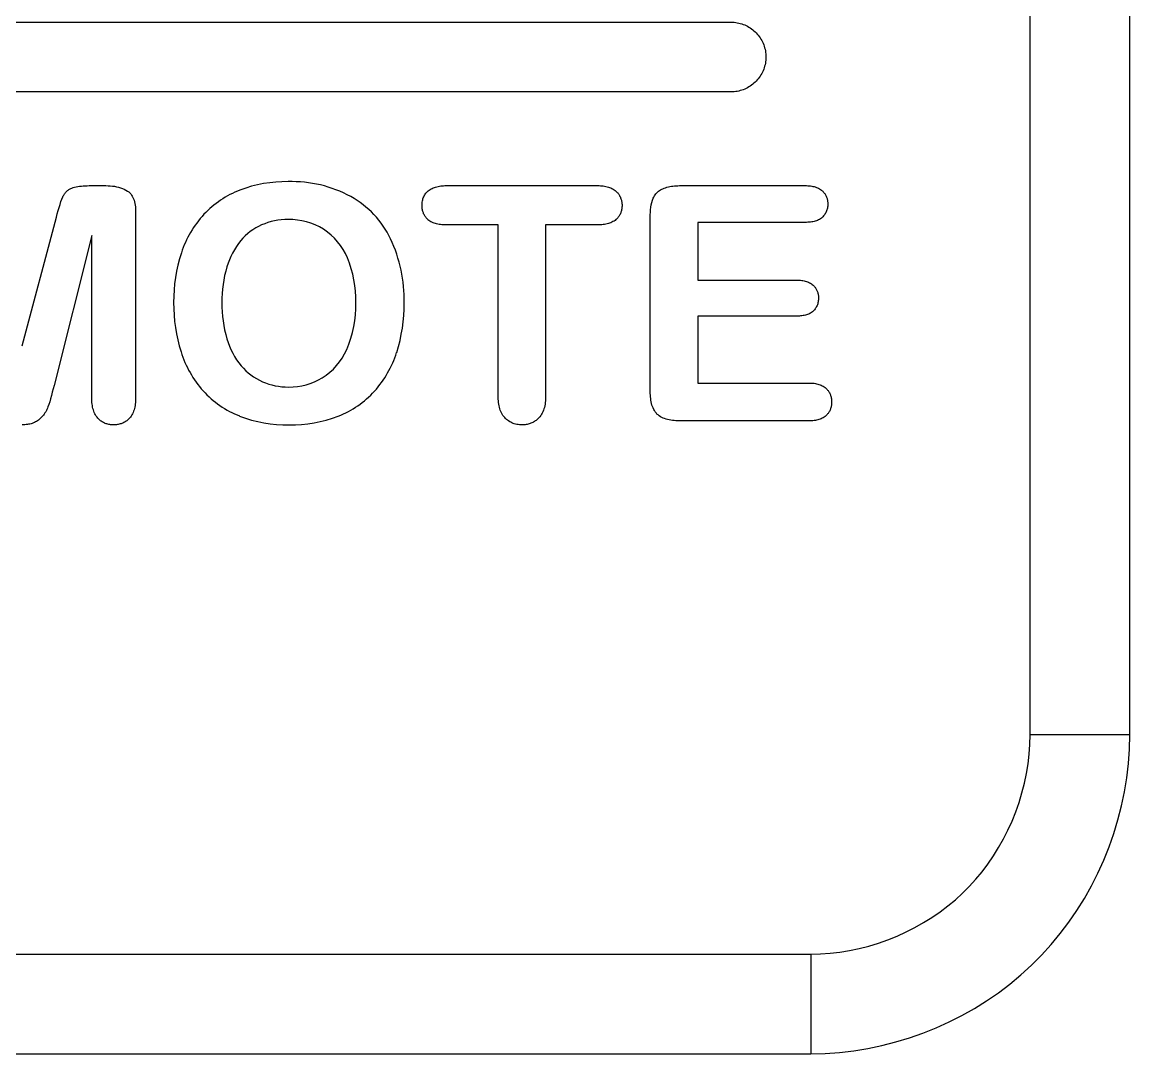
# Model space of a CAD drawing. Extents: x 0 to 226, y 0 to 690.
# Drawn here: x 127.7 to 133.26, y 545.94 to 551.12 of the extents above; entities that cross this region are included whole.
import ezdxf

# ---------------------------------------------------------------- set-up
doc = ezdxf.new("R2010")
doc.units = 0
doc.layers.add('-15N-THT. THIẾT BỊ ĐÓNG MỞ', color=40, linetype='CONTINUOUS')

# ---------------------------------------------------------------- blocks, each defined once
blk = doc.blocks.new('06 - N - SC VSD ATV630D30~D45N4')
at = {"layer": '-15N-THT. THIẾT BỊ ĐÓNG MỞ'}
for p, q in [((19.7501, 202.8918), (19.7501, 209.6911)), ((20.2501, 202.8911), (20.2501, 209.6911)), ((12.25, 206.4661), (18.25, 206.4661)), ((18.25, 206.4661), (18.2579, 206.4659)), ((18.2579, 206.4659), (18.2657, 206.4654)), ((18.2657, 206.4654), (18.2735, 206.4645)), ((18.2735, 206.4645), (18.2813, 206.4632)), ((18.2813, 206.4632), (18.289, 206.4617)), ((18.289, 206.4617), (18.2966, 206.4597)), ((18.2966, 206.4597), (18.3042, 206.4574)), ((18.3042, 206.4574), (18.3116, 206.4548)), ((18.3116, 206.4548), (18.3189, 206.4519)), ((18.3189, 206.4519), (18.326, 206.4487)), ((18.326, 206.4487), (18.333, 206.4451)), ((18.333, 206.4451), (18.3398, 206.4412)), ((18.3398, 206.4412), (18.3465, 206.4371)), ((18.3465, 206.4371), (18.3529, 206.4326)), ((18.3529, 206.4326), (18.3591, 206.4279)), ((18.3591, 206.4279), (18.3652, 206.4228)), ((18.3652, 206.4228), (18.3709, 206.4176)), ((18.3709, 206.4176), (18.3765, 206.412)), ((18.3765, 206.412), (18.3818, 206.4062)), ((18.3818, 206.4062), (18.3868, 206.4002)), ((18.3868, 206.4002), (18.3915, 206.394)), ((18.3915, 206.394), (18.396, 206.3876)), ((18.396, 206.3876), (18.4002, 206.3809)), ((18.4002, 206.3809), (18.404, 206.3741)), ((18.404, 206.3741), (18.4076, 206.3671)), ((18.4076, 206.3671), (18.4108, 206.3599)), ((18.4108, 206.3599), (18.4138, 206.3526)), ((18.4138, 206.3526), (18.4164, 206.3452)), ((18.4164, 206.3452), (18.4186, 206.3377)), ((18.4186, 206.3377), (18.4206, 206.3301)), ((18.4206, 206.3301), (18.4222, 206.3224)), ((18.4222, 206.3224), (18.4234, 206.3146)), ((18.4234, 206.2676), (18.4222, 206.2598)), ((18.4234, 206.3146), (18.4243, 206.3068)), ((18.4243, 206.2754), (18.4234, 206.2676)), ((18.4243, 206.3068), (18.4248, 206.2989)), ((18.4248, 206.2832), (18.4243, 206.2754)), ((18.4248, 206.2989), (18.425, 206.2911)), ((18.425, 206.2911), (18.4248, 206.2832)), ((18.425, 206.2911), (18.425, 206.2911)), ((18.404, 206.2081), (18.4002, 206.2012)), ((18.4076, 206.2151), (18.404, 206.2081)), ((18.4108, 206.2222), (18.4076, 206.2151)), ((18.4138, 206.2295), (18.4108, 206.2222)), ((18.4164, 206.2369), (18.4138, 206.2295)), ((18.4186, 206.2445), (18.4164, 206.2369)), ((18.4206, 206.2521), (18.4186, 206.2445)), ((18.4222, 206.2598), (18.4206, 206.2521)), ((18.3529, 206.1495), (18.3465, 206.1451)), ((18.3591, 206.1543), (18.3529, 206.1495)), ((18.3652, 206.1593), (18.3591, 206.1543)), ((18.3709, 206.1646), (18.3652, 206.1593)), ((18.3765, 206.1701), (18.3709, 206.1646)), ((18.3818, 206.1759), (18.3765, 206.1701)), ((18.3868, 206.1819), (18.3818, 206.1759)), ((18.3915, 206.1882), (18.3868, 206.1819)), ((18.396, 206.1946), (18.3915, 206.1882)), ((18.4002, 206.2012), (18.396, 206.1946)), ((18.25, 206.1161), (12.25, 206.1161)), ((18.2579, 206.1163), (18.25, 206.1161)), ((18.25, 206.1161), (18.25, 206.1161)), ((18.2657, 206.1168), (18.2579, 206.1163)), ((18.2735, 206.1177), (18.2657, 206.1168)), ((18.2813, 206.1189), (18.2735, 206.1177)), ((18.289, 206.1205), (18.2813, 206.1189)), ((18.2966, 206.1224), (18.289, 206.1205)), ((18.3042, 206.1247), (18.2966, 206.1224)), ((18.3116, 206.1273), (18.3042, 206.1247)), ((18.3189, 206.1302), (18.3116, 206.1273)), ((18.326, 206.1335), (18.3189, 206.1302)), ((18.333, 206.1371), (18.326, 206.1335)), ((18.3398, 206.1409), (18.333, 206.1371)), ((18.3465, 206.1451), (18.3398, 206.1409)), ((16.0287, 205.6661), (16.0287, 205.6661)), ((14.8995, 205.5904), (14.9014, 205.5944)), ((14.9014, 205.5944), (14.9035, 205.5982)), ((14.9035, 205.5982), (14.9057, 205.6019)), ((14.9057, 205.6019), (14.908, 205.6055)), ((14.908, 205.6055), (14.9106, 205.6089)), ((14.9106, 205.6089), (14.9132, 205.6122)), ((14.9132, 205.6122), (14.916, 205.6152)), ((14.916, 205.6152), (14.919, 205.6182)), ((14.919, 205.6182), (14.9221, 205.621)), ((14.9221, 205.621), (14.9254, 205.6236)), ((14.9254, 205.6236), (14.9288, 205.626)), ((14.9288, 205.626), (14.9324, 205.6283)), ((14.9324, 205.6283), (14.936, 205.6303)), ((14.936, 205.6303), (14.9398, 205.6322)), ((14.9398, 205.6322), (14.9438, 205.6339)), ((14.9438, 205.6339), (14.9506, 205.6363)), ((14.9438, 205.6339), (14.9438, 205.6339)), ((14.9506, 205.6363), (14.9579, 205.6384)), ((14.9579, 205.6384), (14.9658, 205.6402)), ((14.9658, 205.6402), (14.9741, 205.6417)), ((14.9741, 205.6417), (14.9829, 205.6429)), ((14.9829, 205.6429), (14.992, 205.6439)), ((14.992, 205.6439), (15.0014, 205.6447)), ((15.0014, 205.6447), (15.0111, 205.6453)), ((15.0111, 205.6453), (15.0209, 205.6457)), ((15.0209, 205.6457), (15.031, 205.6459)), ((15.031, 205.6459), (15.0411, 205.6459)), ((15.0411, 205.646), (15.1152, 205.646)), ((15.0411, 205.646), (15.0411, 205.646)), ((15.1152, 205.646), (15.1152, 205.646)), ((15.1152, 205.6459), (15.1263, 205.6458)), ((15.1263, 205.6458), (15.1372, 205.6452)), ((15.1372, 205.6452), (15.1479, 205.6441)), ((15.1479, 205.6441), (15.1584, 205.6426)), ((15.1584, 205.6426), (15.1687, 205.6406)), ((15.1687, 205.6406), (15.1788, 205.6382)), ((15.1788, 205.6382), (15.1885, 205.6352)), ((15.1885, 205.6352), (15.1979, 205.6318)), ((15.1979, 205.6318), (15.207, 205.6278)), ((15.207, 205.6278), (15.2156, 205.6234)), ((15.2156, 205.6234), (15.2237, 205.6184)), ((15.2237, 205.6184), (15.2293, 205.6143)), ((15.2237, 205.6184), (15.2237, 205.6184)), ((15.2293, 205.6143), (15.2345, 205.6097)), ((15.2345, 205.6097), (15.2393, 205.6046)), ((15.2393, 205.6046), (15.2436, 205.5989)), ((15.2436, 205.5989), (15.2474, 205.5928)), ((15.7872, 205.6234), (15.7872, 205.6234)), ((16.7089, 205.5898), (16.7112, 205.5946)), ((16.7112, 205.5946), (16.7139, 205.5992)), ((16.7139, 205.5992), (16.7168, 205.6036)), ((16.7168, 205.6036), (16.72, 205.6079)), ((16.72, 205.6079), (16.7235, 205.6119)), ((16.7235, 205.6119), (16.7273, 205.6158)), ((16.7273, 205.6158), (16.7313, 205.6194)), ((16.7313, 205.6194), (16.7359, 205.623)), ((16.7313, 205.6194), (16.7313, 205.6194)), ((16.7359, 205.623), (16.7407, 205.6264)), ((16.7407, 205.6264), (16.7458, 205.6295)), ((16.7458, 205.6295), (16.7511, 205.6323)), ((16.7511, 205.6323), (16.7567, 205.6348)), ((16.7567, 205.6348), (16.7625, 205.637)), ((16.7625, 205.637), (16.7684, 205.639)), ((16.7684, 205.639), (16.7746, 205.6407)), ((16.7746, 205.6407), (16.7809, 205.6422)), ((16.7809, 205.6422), (16.7874, 205.6434)), ((16.7874, 205.6434), (16.794, 205.6443)), ((16.794, 205.6443), (16.8008, 205.6451)), ((16.8008, 205.6451), (16.8076, 205.6455)), ((16.8076, 205.6455), (16.8145, 205.6459)), ((16.8145, 205.6459), (16.8214, 205.6459)), ((16.8214, 205.646), (17.5812, 205.646)), ((16.8214, 205.646), (16.8214, 205.646)), ((17.5812, 205.646), (17.5812, 205.646)), ((17.5812, 205.6459), (17.5884, 205.6459)), ((17.5884, 205.6459), (17.5955, 205.6455)), ((17.5955, 205.6455), (17.6025, 205.645)), ((17.6025, 205.645), (17.6093, 205.6442)), ((17.6093, 205.6442), (17.6161, 205.6433)), ((17.6161, 205.6433), (17.6227, 205.642)), ((17.6227, 205.642), (17.6291, 205.6405)), ((17.6291, 205.6405), (17.6353, 205.6387)), ((17.6353, 205.6387), (17.6414, 205.6367)), ((17.6414, 205.6367), (17.6473, 205.6343)), ((17.6473, 205.6343), (17.6529, 205.6317)), ((17.6529, 205.6317), (17.6583, 205.6288)), ((17.6583, 205.6288), (17.6634, 205.6256)), ((17.6634, 205.6256), (17.6682, 205.6221)), ((17.6682, 205.6221), (17.6727, 205.6184)), ((17.6727, 205.6184), (17.6758, 205.6155)), ((17.6727, 205.6184), (17.6727, 205.6184)), ((17.6758, 205.6155), (17.6788, 205.6124)), ((17.6788, 205.6124), (17.6816, 205.6093)), ((17.6816, 205.6093), (17.6842, 205.6061)), ((17.6842, 205.6061), (17.6867, 205.6027)), ((17.6867, 205.6027), (17.6891, 205.5993)), ((17.6891, 205.5993), (17.6912, 205.5957)), ((17.6912, 205.5957), (17.6932, 205.5921)), ((17.863, 205.589), (17.8661, 205.5944)), ((17.8661, 205.5944), (17.8695, 205.5996)), ((17.8695, 205.5996), (17.8733, 205.6045)), ((17.8733, 205.6045), (17.8774, 205.6092)), ((17.8774, 205.6092), (17.8818, 205.6135)), ((17.8818, 205.6135), (17.8866, 205.6176)), ((17.8866, 205.6176), (17.8916, 205.6214)), ((17.8916, 205.6214), (17.8968, 205.6248)), ((17.8968, 205.6248), (17.9023, 205.6279)), ((17.9023, 205.6279), (17.9079, 205.6307)), ((17.9079, 205.6307), (17.9145, 205.6334)), ((17.9079, 205.6307), (17.9079, 205.6307)), ((17.9145, 205.6334), (17.9213, 205.6358)), ((17.9213, 205.6358), (17.9284, 205.638)), ((17.9284, 205.638), (17.9357, 205.6399)), ((17.9357, 205.6399), (17.9433, 205.6415)), ((17.9433, 205.6415), (17.951, 205.6429)), ((17.951, 205.6429), (17.9589, 205.644)), ((17.9589, 205.644), (17.9669, 205.6449)), ((17.9669, 205.6449), (17.9751, 205.6455)), ((17.9751, 205.6455), (17.9833, 205.6458)), ((17.9833, 205.6458), (17.9916, 205.6459)), ((17.9916, 205.646), (18.6226, 205.646)), ((17.9916, 205.646), (17.9916, 205.646)), ((18.6226, 205.646), (18.6226, 205.646)), ((18.6226, 205.6459), (18.6293, 205.6459)), ((18.6293, 205.6459), (18.6358, 205.6456)), ((18.6358, 205.6456), (18.6423, 205.6451)), ((18.6423, 205.6451), (18.6486, 205.6444)), ((18.6486, 205.6444), (18.6548, 205.6434)), ((18.6548, 205.6434), (18.6609, 205.6423)), ((18.6609, 205.6423), (18.6668, 205.6409)), ((18.6668, 205.6409), (18.6726, 205.6393)), ((18.6726, 205.6393), (18.6782, 205.6374)), ((18.6782, 205.6374), (18.6836, 205.6352)), ((18.6836, 205.6352), (18.6888, 205.6327)), ((18.6888, 205.6327), (18.6938, 205.63)), ((18.6938, 205.63), (18.6985, 205.627)), ((18.6985, 205.627), (18.703, 205.6237)), ((18.703, 205.6237), (18.7071, 205.6202)), ((18.7071, 205.6202), (18.71, 205.6175)), ((18.7071, 205.6202), (18.7071, 205.6202)), ((18.71, 205.6175), (18.7127, 205.6147)), ((18.7127, 205.6147), (18.7152, 205.6118)), ((18.7152, 205.6118), (18.7177, 205.6088)), ((18.7177, 205.6088), (18.72, 205.6058)), ((18.72, 205.6058), (18.7221, 205.6026)), ((18.7221, 205.6026), (18.7241, 205.5993)), ((18.7241, 205.5993), (18.7259, 205.596)), ((18.7259, 205.596), (18.7275, 205.5926)), ((14.8802, 205.5368), (14.8849, 205.5518)), ((14.8849, 205.5518), (14.8897, 205.5659)), ((14.8897, 205.5659), (14.8946, 205.5789)), ((14.8946, 205.5789), (14.8995, 205.5904)), ((14.8995, 205.5904), (14.8995, 205.5904)), ((15.2474, 205.5928), (15.2509, 205.5864)), ((15.2509, 205.5864), (15.2538, 205.5795)), ((15.2538, 205.5795), (15.2564, 205.5723)), ((15.2564, 205.5723), (15.2585, 205.5648)), ((15.2585, 205.5648), (15.2603, 205.5569)), ((15.2603, 205.5569), (15.2617, 205.5488)), ((15.2617, 205.5488), (15.2628, 205.5405)), ((15.2628, 205.5405), (15.2635, 205.5321)), ((16.3434, 205.5912), (16.3434, 205.5912)), ((16.7007, 205.5469), (16.7008, 205.5527)), ((16.7007, 205.547), (16.7007, 205.547)), ((16.7008, 205.5426), (16.7007, 205.5469)), ((16.7008, 205.5527), (16.7012, 205.5583)), ((16.701, 205.5382), (16.7008, 205.5426)), ((16.7014, 205.5338), (16.701, 205.5382)), ((16.7012, 205.5583), (16.7018, 205.5638)), ((16.7018, 205.5638), (16.7026, 205.5693)), ((16.7026, 205.5693), (16.7038, 205.5746)), ((16.7038, 205.5746), (16.7052, 205.5798)), ((16.7052, 205.5798), (16.7069, 205.5849)), ((16.7069, 205.5849), (16.7089, 205.5898)), ((17.6932, 205.5921), (17.695, 205.5884)), ((17.695, 205.5884), (17.6966, 205.5845)), ((17.6966, 205.5845), (17.6981, 205.5806)), ((17.6981, 205.5806), (17.6994, 205.5766)), ((17.6994, 205.5766), (17.7005, 205.5726)), ((17.7005, 205.5726), (17.7014, 205.5684)), ((17.7014, 205.5684), (17.7022, 205.5642)), ((17.7022, 205.5642), (17.7028, 205.5599)), ((17.7028, 205.5599), (17.7032, 205.5556)), ((17.7032, 205.5382), (17.7028, 205.5338)), ((17.7032, 205.5556), (17.7034, 205.5513)), ((17.7034, 205.5426), (17.7032, 205.5382)), ((17.7034, 205.5513), (17.7035, 205.5469)), ((17.7035, 205.5469), (17.7034, 205.5426)), ((17.7035, 205.547), (17.7035, 205.547)), ((17.8462, 205.5254), (17.8476, 205.5379)), ((17.8476, 205.5379), (17.8497, 205.5501)), ((17.8497, 205.5501), (17.8524, 205.5618)), ((17.8524, 205.5618), (17.8559, 205.5729)), ((17.8559, 205.5729), (17.8601, 205.5833)), ((17.8601, 205.5833), (17.863, 205.589)), ((17.8601, 205.5833), (17.8601, 205.5833)), ((18.7275, 205.5926), (18.729, 205.589)), ((18.729, 205.589), (18.7304, 205.5854)), ((18.7304, 205.5854), (18.7315, 205.5817)), ((18.7315, 205.5817), (18.7326, 205.578)), ((18.7326, 205.578), (18.7334, 205.5741)), ((18.7334, 205.5741), (18.7341, 205.5702)), ((18.7342, 205.5386), (18.7334, 205.5336)), ((18.7341, 205.5702), (18.7346, 205.5663)), ((18.7348, 205.5437), (18.7342, 205.5386)), ((18.7346, 205.5663), (18.735, 205.5623)), ((18.7352, 205.5489), (18.7348, 205.5437)), ((18.735, 205.5623), (18.7352, 205.5583)), ((18.7352, 205.5583), (18.7353, 205.5542)), ((18.7353, 205.5542), (18.7352, 205.5489)), ((18.7353, 205.5542), (18.7353, 205.5542)), ((14.6951, 204.8419), (14.8665, 205.4882)), ((14.8665, 205.4882), (14.871, 205.5049)), ((14.8665, 205.4882), (14.8665, 205.4882)), ((14.871, 205.5049), (14.8756, 205.5211)), ((14.8756, 205.5211), (14.8802, 205.5368)), ((15.2635, 205.5321), (15.2639, 205.5235)), ((15.2639, 205.5235), (15.2641, 205.5148)), ((15.2641, 205.5148), (15.2641, 204.5812)), ((15.2641, 205.5148), (15.2641, 205.5148)), ((15.6067, 205.5021), (15.6067, 205.5021)), ((16.7019, 205.5295), (16.7014, 205.5338)), ((16.7026, 205.5253), (16.7019, 205.5295)), ((16.7035, 205.5211), (16.7026, 205.5253)), ((16.7045, 205.517), (16.7035, 205.5211)), ((16.7057, 205.513), (16.7045, 205.517)), ((16.7071, 205.509), (16.7057, 205.513)), ((16.7086, 205.5051), (16.7071, 205.509)), ((16.7104, 205.5014), (16.7086, 205.5051)), ((16.7122, 205.4978), (16.7104, 205.5014)), ((16.7143, 205.4942), (16.7122, 205.4978)), ((16.7166, 205.4907), (16.7143, 205.4942)), ((16.719, 205.4874), (16.7166, 205.4907)), ((16.7216, 205.4841), (16.719, 205.4874)), ((16.7243, 205.481), (16.7216, 205.4841)), ((17.6817, 205.4844), (17.6789, 205.4813)), ((17.6844, 205.4876), (17.6817, 205.4844)), ((17.6869, 205.4909), (17.6844, 205.4876)), ((17.6892, 205.4944), (17.6869, 205.4909)), ((17.6914, 205.4979), (17.6892, 205.4944)), ((17.6934, 205.5016), (17.6914, 205.4979)), ((17.6952, 205.5054), (17.6934, 205.5016)), ((17.6968, 205.5092), (17.6952, 205.5054)), ((17.6982, 205.5131), (17.6968, 205.5092)), ((17.6995, 205.5171), (17.6982, 205.5131)), ((17.7006, 205.5212), (17.6995, 205.5171)), ((17.7015, 205.5253), (17.7006, 205.5212)), ((17.7022, 205.5296), (17.7015, 205.5253)), ((17.7028, 205.5338), (17.7022, 205.5296)), ((17.8452, 205.4995), (17.8454, 205.5126)), ((17.8452, 205.4995), (17.8452, 205.4995)), ((17.8452, 204.6126), (17.8452, 205.4995)), ((17.8454, 205.5126), (17.8462, 205.5254)), ((18.703, 205.4831), (18.6986, 205.4799)), ((18.7071, 205.4866), (18.703, 205.4831)), ((18.7107, 205.4901), (18.7071, 205.4866)), ((18.7071, 205.4866), (18.7071, 205.4866)), ((18.7141, 205.4937), (18.7107, 205.4901)), ((18.7173, 205.4975), (18.7141, 205.4937)), ((18.7202, 205.5015), (18.7173, 205.4975)), ((18.7229, 205.5057), (18.7202, 205.5015)), ((18.7253, 205.5101), (18.7229, 205.5057)), ((18.7274, 205.5145), (18.7253, 205.5101)), ((18.7293, 205.5191), (18.7274, 205.5145)), ((18.7309, 205.5238), (18.7293, 205.5191)), ((18.7323, 205.5286), (18.7309, 205.5238)), ((18.7334, 205.5336), (18.7323, 205.5286)), ((15.8959, 205.4488), (15.8959, 205.4488)), ((16.0287, 205.4761), (16.0287, 205.4761)), ((16.2065, 205.427), (16.2065, 205.427)), ((16.7272, 205.478), (16.7243, 205.481)), ((16.7303, 205.4751), (16.7272, 205.478)), ((16.7303, 205.4751), (16.7303, 205.4751)), ((16.7347, 205.4714), (16.7303, 205.4751)), ((16.7395, 205.4681), (16.7347, 205.4714)), ((16.7446, 205.4649), (16.7395, 205.4681)), ((16.75, 205.4621), (16.7446, 205.4649)), ((16.7556, 205.4596), (16.75, 205.4621)), ((16.7614, 205.4574), (16.7556, 205.4596)), ((16.7675, 205.4555), (16.7614, 205.4574)), ((16.7737, 205.4538), (16.7675, 205.4555)), ((16.7801, 205.4524), (16.7737, 205.4538)), ((16.7867, 205.4512), (16.7801, 205.4524)), ((16.7934, 205.4503), (16.7867, 205.4512)), ((16.8003, 205.4496), (16.7934, 205.4503)), ((16.8072, 205.4491), (16.8003, 205.4496)), ((16.8143, 205.4489), (16.8072, 205.4491)), ((16.8214, 205.4488), (16.8143, 205.4489)), ((16.8214, 205.4488), (16.8214, 205.4488)), ((17.0822, 205.4488), (16.8214, 205.4488)), ((17.0822, 205.4488), (17.0822, 205.4488)), ((17.0822, 204.5916), (17.0822, 205.4488)), ((17.3204, 205.4488), (17.3204, 205.4488)), ((17.5812, 205.4488), (17.3204, 205.4488)), ((17.3204, 205.4488), (17.3204, 204.5916)), ((17.5883, 205.4489), (17.5812, 205.4488)), ((17.5812, 205.4488), (17.5812, 205.4488)), ((17.5953, 205.4492), (17.5883, 205.4489)), ((17.6022, 205.4497), (17.5953, 205.4492)), ((17.6091, 205.4504), (17.6022, 205.4497)), ((17.6158, 205.4514), (17.6091, 205.4504)), ((17.6224, 205.4526), (17.6158, 205.4514)), ((17.6289, 205.454), (17.6224, 205.4526)), ((17.6352, 205.4557), (17.6289, 205.454)), ((17.6413, 205.4577), (17.6352, 205.4557)), ((17.6471, 205.4599), (17.6413, 205.4577)), ((17.6527, 205.4625), (17.6471, 205.4599)), ((17.6581, 205.4653), (17.6527, 205.4625)), ((17.6633, 205.4684), (17.6581, 205.4653)), ((17.6682, 205.4718), (17.6633, 205.4684)), ((17.6728, 205.4755), (17.6682, 205.4718)), ((17.6759, 205.4783), (17.6728, 205.4755)), ((17.6728, 205.4755), (17.6728, 205.4755)), ((17.6789, 205.4813), (17.6759, 205.4783)), ((18.0842, 205.4616), (18.0842, 205.4616)), ((18.6226, 205.4616), (18.0842, 205.4616)), ((18.0842, 205.4616), (18.0842, 205.1719)), ((18.6292, 205.4617), (18.6226, 205.4617)), ((18.6226, 205.4616), (18.6226, 205.4616)), ((18.6358, 205.462), (18.6292, 205.4617)), ((18.6422, 205.4624), (18.6358, 205.462)), ((18.6486, 205.4631), (18.6422, 205.4624)), ((18.6548, 205.464), (18.6486, 205.4631)), ((18.661, 205.4651), (18.6548, 205.464)), ((18.667, 205.4664), (18.661, 205.4651)), ((18.6728, 205.468), (18.667, 205.4664)), ((18.6784, 205.4698), (18.6728, 205.468)), ((18.6838, 205.4719), (18.6784, 205.4698)), ((18.689, 205.4743), (18.6838, 205.4719)), ((18.6939, 205.4769), (18.689, 205.4743)), ((18.6986, 205.4799), (18.6939, 205.4769)), ((15.0444, 205.3957), (14.8552, 204.6439)), ((15.0444, 205.3957), (15.0444, 205.3957)), ((15.0444, 204.5812), (15.0444, 205.3957)), ((16.543, 205.3796), (16.543, 205.3796)), ((15.7914, 205.3705), (15.7914, 205.3705)), ((15.4935, 205.3087), (15.4935, 205.3087)), ((16.326, 205.2836), (16.326, 205.2836)), ((15.722, 205.2387), (15.722, 205.2387)), ((18.0842, 205.1719), (18.58, 205.1719)), ((18.0842, 205.1719), (18.0842, 205.1719)), ((18.58, 205.1719), (18.5863, 205.1718)), ((18.58, 205.1719), (18.58, 205.1719)), ((18.5863, 205.1718), (18.5926, 205.1715)), ((18.5926, 205.1715), (18.5988, 205.171)), ((18.5988, 205.171), (18.605, 205.1703)), ((18.605, 205.1703), (18.6109, 205.1694)), ((18.6109, 205.1694), (18.6168, 205.1683)), ((18.6168, 205.1683), (18.6225, 205.1669)), ((18.6225, 205.1669), (18.628, 205.1653)), ((18.628, 205.1653), (18.6334, 205.1635)), ((18.6334, 205.1635), (18.6386, 205.1614)), ((18.6386, 205.1614), (18.6437, 205.159)), ((18.6437, 205.159), (18.6485, 205.1564)), ((18.6485, 205.1564), (18.653, 205.1535)), ((18.653, 205.1535), (18.6573, 205.1503)), ((18.6573, 205.1503), (18.6613, 205.147)), ((18.6613, 205.147), (18.664, 205.1444)), ((18.6613, 205.147), (18.6613, 205.147)), ((18.664, 205.1444), (18.6666, 205.1417)), ((18.6666, 205.1417), (18.6691, 205.1389)), ((18.6691, 205.1389), (18.6714, 205.136)), ((18.6714, 205.136), (18.6736, 205.1329)), ((18.6736, 205.1329), (18.6757, 205.1299)), ((18.6757, 205.1299), (18.6776, 205.1267)), ((18.6776, 205.1267), (18.6794, 205.1234)), ((18.6794, 205.1234), (18.681, 205.12)), ((18.681, 205.12), (18.6825, 205.1166)), ((18.6825, 205.1166), (18.6838, 205.113)), ((18.6838, 205.113), (18.6849, 205.1094)), ((18.6849, 205.1094), (18.6859, 205.1058)), ((18.6859, 205.1058), (18.6868, 205.102)), ((18.6868, 205.102), (18.6874, 205.0982)), ((18.6874, 205.0982), (18.688, 205.0943)), ((18.688, 205.0943), (18.6883, 205.0905)), ((15.4548, 205.0592), (15.4548, 205.0592)), ((15.6971, 205.0592), (15.6971, 205.0592)), ((16.3683, 205.0592), (16.3683, 205.0592)), ((16.6106, 205.0576), (16.6106, 205.0576)), ((18.6793, 205.0397), (18.677, 205.0354)), ((18.6813, 205.044), (18.6793, 205.0397)), ((18.6831, 205.0485), (18.6813, 205.044)), ((18.6846, 205.0531), (18.6831, 205.0485)), ((18.6858, 205.0577), (18.6846, 205.0531)), ((18.6869, 205.0625), (18.6858, 205.0577)), ((18.6877, 205.0674), (18.6869, 205.0625)), ((18.6882, 205.0724), (18.6877, 205.0674)), ((18.6885, 205.0775), (18.6882, 205.0724)), ((18.6883, 205.0905), (18.6886, 205.0865)), ((18.6886, 205.0826), (18.6885, 205.0775)), ((18.6886, 205.0865), (18.6886, 205.0826)), ((18.6886, 205.0826), (18.6886, 205.0826)), ((18.0842, 204.9916), (18.0842, 204.656)), ((18.0842, 204.9916), (18.0842, 204.9916)), ((18.58, 204.9916), (18.0842, 204.9916)), ((18.5864, 204.9917), (18.58, 204.9916)), ((18.58, 204.9916), (18.58, 204.9916)), ((18.5928, 204.992), (18.5864, 204.9917)), ((18.5991, 204.9924), (18.5928, 204.992)), ((18.6053, 204.9931), (18.5991, 204.9924)), ((18.6114, 204.994), (18.6053, 204.9931)), ((18.6174, 204.9951), (18.6114, 204.994)), ((18.6232, 204.9964), (18.6174, 204.9951)), ((18.6289, 204.998), (18.6232, 204.9964)), ((18.6343, 204.9998), (18.6289, 204.998)), ((18.6396, 205.0019), (18.6343, 204.9998)), ((18.6446, 205.0043), (18.6396, 205.0019)), ((18.6494, 205.0069), (18.6446, 205.0043)), ((18.6539, 205.0099), (18.6494, 205.0069)), ((18.6581, 205.0131), (18.6539, 205.0099)), ((18.6621, 205.0166), (18.6581, 205.0131)), ((18.6655, 205.02), (18.6621, 205.0166)), ((18.6621, 205.0166), (18.6621, 205.0166)), ((18.6687, 205.0236), (18.6655, 205.02)), ((18.6717, 205.0274), (18.6687, 205.0236)), ((18.6745, 205.0314), (18.6717, 205.0274)), ((18.677, 205.0354), (18.6745, 205.0314)), ((15.7219, 204.8773), (15.7219, 204.8773)), ((16.3226, 204.8233), (16.3226, 204.8233)), ((15.4917, 204.8121), (15.4917, 204.8121)), ((16.5733, 204.809), (16.5733, 204.809)), ((15.7937, 204.7421), (15.7937, 204.7421)), ((15.8999, 204.6625), (15.8999, 204.6625)), ((16.2001, 204.6818), (16.2001, 204.6818)), ((18.0842, 204.656), (18.6411, 204.656)), ((18.0842, 204.656), (18.0842, 204.656)), ((18.6411, 204.656), (18.6477, 204.6559)), ((18.6411, 204.656), (18.6411, 204.656)), ((18.6477, 204.6559), (18.6542, 204.6556)), ((18.6542, 204.6556), (18.6607, 204.6551)), ((18.6607, 204.6551), (18.667, 204.6544)), ((18.667, 204.6544), (18.6731, 204.6535)), ((18.6731, 204.6535), (18.6792, 204.6523)), ((18.6792, 204.6523), (18.6851, 204.6508)), ((18.6851, 204.6508), (18.6909, 204.6491)), ((18.6909, 204.6491), (18.6965, 204.6471)), ((14.8463, 204.6094), (14.8419, 204.5929)), ((14.8508, 204.6264), (14.8463, 204.6094)), ((14.8552, 204.6439), (14.8508, 204.6264)), ((14.8552, 204.6439), (14.8552, 204.6439)), ((15.6025, 204.6162), (15.6025, 204.6162)), ((16.0319, 204.6359), (16.0319, 204.6359)), ((16.4623, 204.6152), (16.4623, 204.6152)), ((17.8452, 204.6126), (17.8452, 204.6126)), ((17.8453, 204.6037), (17.8452, 204.6126)), ((17.8456, 204.5949), (17.8453, 204.6037)), ((17.8463, 204.5863), (17.8456, 204.5949)), ((18.6965, 204.6471), (18.7019, 204.6449)), ((18.7019, 204.6449), (18.7071, 204.6423)), ((18.7071, 204.6423), (18.7121, 204.6395)), ((18.7121, 204.6395), (18.7169, 204.6365)), ((18.7169, 204.6365), (18.7214, 204.6331)), ((18.7214, 204.6331), (18.7257, 204.6295)), ((18.7257, 204.6295), (18.7286, 204.6266)), ((18.7257, 204.6295), (18.7257, 204.6295)), ((18.7286, 204.6266), (18.7314, 204.6237)), ((18.7314, 204.6237), (18.7341, 204.6207)), ((18.7341, 204.6207), (18.7366, 204.6176)), ((18.7366, 204.6176), (18.739, 204.6143)), ((18.739, 204.6143), (18.7412, 204.611)), ((18.7412, 204.611), (18.7432, 204.6076)), ((18.7432, 204.6076), (18.7451, 204.6041)), ((18.7451, 204.6041), (18.7468, 204.6005)), ((18.7468, 204.6005), (18.7483, 204.5968)), ((18.7483, 204.5968), (18.7497, 204.593)), ((14.8288, 204.5484), (14.8246, 204.5361)), ((14.8331, 204.5622), (14.8288, 204.5484)), ((14.8375, 204.5772), (14.8331, 204.5622)), ((14.8419, 204.5929), (14.8375, 204.5772)), ((15.0444, 204.5812), (15.0444, 204.5812)), ((15.0445, 204.5733), (15.0444, 204.5812)), ((15.0448, 204.5654), (15.0445, 204.5733)), ((15.0453, 204.5577), (15.0448, 204.5654)), ((15.0461, 204.5501), (15.0453, 204.5577)), ((15.0472, 204.5426), (15.0461, 204.5501)), ((15.0485, 204.5352), (15.0472, 204.5426)), ((15.2611, 204.5426), (15.2597, 204.5354)), ((15.2622, 204.5501), (15.2611, 204.5426)), ((15.263, 204.5577), (15.2622, 204.5501)), ((15.2636, 204.5654), (15.263, 204.5577)), ((15.264, 204.5733), (15.2636, 204.5654)), ((15.2641, 204.5812), (15.264, 204.5733)), ((15.2641, 204.5812), (15.2641, 204.5812)), ((17.0822, 204.5916), (17.0822, 204.5916)), ((17.0823, 204.583), (17.0822, 204.5916)), ((17.0826, 204.5746), (17.0823, 204.583)), ((17.0832, 204.5662), (17.0826, 204.5746)), ((17.0841, 204.558), (17.0832, 204.5662)), ((17.0853, 204.5498), (17.0841, 204.558)), ((17.0867, 204.5419), (17.0853, 204.5498)), ((17.0885, 204.5341), (17.0867, 204.5419)), ((17.3158, 204.5416), (17.314, 204.5339)), ((17.3173, 204.5496), (17.3158, 204.5416)), ((17.3184, 204.5577), (17.3173, 204.5496)), ((17.3193, 204.566), (17.3184, 204.5577)), ((17.3199, 204.5744), (17.3193, 204.566)), ((17.3203, 204.583), (17.3199, 204.5744)), ((17.3204, 204.5916), (17.3203, 204.583)), ((17.3204, 204.5916), (17.3204, 204.5916)), ((17.8472, 204.5777), (17.8463, 204.5863)), ((17.8483, 204.5693), (17.8472, 204.5777)), ((17.8498, 204.5611), (17.8483, 204.5693)), ((17.8516, 204.5531), (17.8498, 204.5611)), ((17.8537, 204.5453), (17.8516, 204.5531)), ((17.8562, 204.5379), (17.8537, 204.5453)), ((17.859, 204.5307), (17.8562, 204.5379)), ((18.7497, 204.593), (18.7508, 204.5892)), ((18.7508, 204.5892), (18.7519, 204.5852)), ((18.7519, 204.5852), (18.7527, 204.5812)), ((18.7527, 204.5397), (18.7519, 204.5357)), ((18.7527, 204.5812), (18.7534, 204.5771)), ((18.7534, 204.5437), (18.7527, 204.5397)), ((18.7534, 204.5771), (18.754, 204.5729)), ((18.754, 204.5478), (18.7534, 204.5437)), ((18.754, 204.5729), (18.7543, 204.5687)), ((18.7543, 204.5519), (18.754, 204.5478)), ((18.7543, 204.5687), (18.7546, 204.5645)), ((18.7546, 204.556), (18.7543, 204.5519)), ((18.7546, 204.5645), (18.7546, 204.5603)), ((18.7546, 204.5603), (18.7546, 204.556)), ((18.7546, 204.5602), (18.7546, 204.5602)), ((14.7923, 204.484), (14.7873, 204.479)), ((14.797, 204.4892), (14.7923, 204.484)), ((14.8015, 204.4946), (14.797, 204.4892)), ((14.8057, 204.5002), (14.8015, 204.4946)), ((14.8096, 204.5059), (14.8057, 204.5002)), ((14.8133, 204.5117), (14.8096, 204.5059)), ((14.8166, 204.5177), (14.8133, 204.5117)), ((14.8196, 204.5237), (14.8166, 204.5177)), ((14.8223, 204.5299), (14.8196, 204.5237)), ((14.8246, 204.5361), (14.8223, 204.5299)), ((14.8246, 204.5361), (14.8246, 204.5361)), ((15.0502, 204.528), (15.0485, 204.5352)), ((15.0521, 204.521), (15.0502, 204.528)), ((15.0543, 204.5143), (15.0521, 204.521)), ((15.0569, 204.5078), (15.0543, 204.5143)), ((15.0598, 204.5015), (15.0569, 204.5078)), ((15.063, 204.4956), (15.0598, 204.5015)), ((15.0665, 204.4899), (15.063, 204.4956)), ((15.0705, 204.4846), (15.0665, 204.4899)), ((15.0747, 204.4796), (15.0705, 204.4846)), ((15.2377, 204.4848), (15.2335, 204.4797)), ((15.2416, 204.4902), (15.2377, 204.4848)), ((15.2451, 204.4959), (15.2416, 204.4902)), ((15.2484, 204.5019), (15.2451, 204.4959)), ((15.2513, 204.5081), (15.2484, 204.5019)), ((15.2539, 204.5146), (15.2513, 204.5081)), ((15.2561, 204.5214), (15.2539, 204.5146)), ((15.2581, 204.5283), (15.2561, 204.5214)), ((15.2597, 204.5354), (15.2581, 204.5283)), ((15.7857, 204.4904), (15.7857, 204.4904)), ((16.2805, 204.4896), (16.2805, 204.4896)), ((17.0905, 204.5266), (17.0885, 204.5341)), ((17.093, 204.5193), (17.0905, 204.5266)), ((17.0957, 204.5123), (17.093, 204.5193)), ((17.0989, 204.5057), (17.0957, 204.5123)), ((17.1024, 204.4993), (17.0989, 204.5057)), ((17.1063, 204.4933), (17.1024, 204.4993)), ((17.1105, 204.4875), (17.1063, 204.4933)), ((17.1152, 204.4822), (17.1105, 204.4875)), ((17.2916, 204.4871), (17.287, 204.4818)), ((17.2959, 204.4928), (17.2916, 204.4871)), ((17.2998, 204.4989), (17.2959, 204.4928)), ((17.3034, 204.5054), (17.2998, 204.4989)), ((17.3066, 204.5121), (17.3034, 204.5054)), ((17.3094, 204.5191), (17.3066, 204.5121)), ((17.3119, 204.5264), (17.3094, 204.5191)), ((17.314, 204.5339), (17.3119, 204.5264)), ((17.8622, 204.5239), (17.859, 204.5307)), ((17.8658, 204.5174), (17.8622, 204.5239)), ((17.8697, 204.5114), (17.8658, 204.5174)), ((17.8741, 204.5057), (17.8697, 204.5114)), ((17.8788, 204.5005), (17.8741, 204.5057)), ((17.8788, 204.5005), (17.8788, 204.5005)), ((17.884, 204.4956), (17.8788, 204.5005)), ((17.8897, 204.4911), (17.884, 204.4956)), ((17.8958, 204.487), (17.8897, 204.4911)), ((17.9024, 204.4833), (17.8958, 204.487)), ((17.9093, 204.4801), (17.9024, 204.4833)), ((18.7169, 204.4849), (18.7122, 204.4819)), ((18.7214, 204.4882), (18.7169, 204.4849)), ((18.7257, 204.4918), (18.7214, 204.4882)), ((18.7286, 204.4946), (18.7257, 204.4918)), ((18.7257, 204.4918), (18.7257, 204.4918)), ((18.7314, 204.4975), (18.7286, 204.4946)), ((18.734, 204.5006), (18.7314, 204.4975)), ((18.7366, 204.5037), (18.734, 204.5006)), ((18.7389, 204.5069), (18.7366, 204.5037)), ((18.7411, 204.5102), (18.7389, 204.5069)), ((18.7432, 204.5136), (18.7411, 204.5102)), ((18.7451, 204.5171), (18.7432, 204.5136)), ((18.7468, 204.5207), (18.7451, 204.5171)), ((18.7483, 204.5244), (18.7468, 204.5207)), ((18.7497, 204.5281), (18.7483, 204.5244)), ((18.7508, 204.5319), (18.7497, 204.5281)), ((18.7519, 204.5357), (18.7508, 204.5319)), ((14.7018, 204.4461), (14.6951, 204.446)), ((14.7084, 204.4464), (14.7018, 204.4461)), ((14.7149, 204.447), (14.7084, 204.4464)), ((14.7214, 204.4478), (14.7149, 204.447)), ((14.7277, 204.4488), (14.7214, 204.4478)), ((14.734, 204.4502), (14.7277, 204.4488)), ((14.7401, 204.4517), (14.734, 204.4502)), ((14.746, 204.4536), (14.7401, 204.4517)), ((14.7518, 204.4557), (14.746, 204.4536)), ((14.7573, 204.4581), (14.7518, 204.4557)), ((14.7627, 204.4608), (14.7573, 204.4581)), ((14.7678, 204.4637), (14.7627, 204.4608)), ((14.7728, 204.4669), (14.7678, 204.4637)), ((14.7775, 204.4704), (14.7728, 204.4669)), ((14.782, 204.4741), (14.7775, 204.4704)), ((14.7873, 204.479), (14.782, 204.4741)), ((14.782, 204.4741), (14.782, 204.4741)), ((15.0747, 204.4796), (15.0747, 204.4796)), ((15.0779, 204.4762), (15.0747, 204.4796)), ((15.0813, 204.4729), (15.0779, 204.4762)), ((15.0847, 204.4699), (15.0813, 204.4729)), ((15.0883, 204.467), (15.0847, 204.4699)), ((15.092, 204.4642), (15.0883, 204.467)), ((15.0958, 204.4617), (15.092, 204.4642)), ((15.0997, 204.4593), (15.0958, 204.4617)), ((15.1037, 204.4571), (15.0997, 204.4593)), ((15.1078, 204.4551), (15.1037, 204.4571)), ((15.1119, 204.4534), (15.1078, 204.4551)), ((15.1162, 204.4518), (15.1119, 204.4534)), ((15.1205, 204.4504), (15.1162, 204.4518)), ((15.125, 204.4492), (15.1205, 204.4504)), ((15.1295, 204.4482), (15.125, 204.4492)), ((15.1341, 204.4474), (15.1295, 204.4482)), ((15.1387, 204.4467), (15.1341, 204.4474)), ((15.1435, 204.4463), (15.1387, 204.4467)), ((15.1482, 204.446), (15.1435, 204.4463)), ((15.153, 204.446), (15.1482, 204.446)), ((15.153, 204.446), (15.153, 204.446)), ((15.158, 204.446), (15.153, 204.446)), ((15.1629, 204.4463), (15.158, 204.446)), ((15.1678, 204.4467), (15.1629, 204.4463)), ((15.1727, 204.4473), (15.1678, 204.4467)), ((15.1774, 204.4482), (15.1727, 204.4473)), ((15.1821, 204.4492), (15.1774, 204.4482)), ((15.1867, 204.4504), (15.1821, 204.4492)), ((15.1913, 204.4517), (15.1867, 204.4504)), ((15.1957, 204.4533), (15.1913, 204.4517)), ((15.2, 204.4551), (15.1957, 204.4533)), ((15.2042, 204.4571), (15.2, 204.4551)), ((15.2083, 204.4592), (15.2042, 204.4571)), ((15.2122, 204.4616), (15.2083, 204.4592)), ((15.2161, 204.4642), (15.2122, 204.4616)), ((15.2198, 204.4669), (15.2161, 204.4642)), ((15.2234, 204.4699), (15.2198, 204.4669)), ((15.2269, 204.473), (15.2234, 204.4699)), ((15.2303, 204.4763), (15.2269, 204.473)), ((15.2335, 204.4797), (15.2303, 204.4763)), ((15.2335, 204.4798), (15.2335, 204.4798)), ((16.0335, 204.446), (16.0335, 204.446)), ((17.1152, 204.4822), (17.1152, 204.4822)), ((17.1197, 204.4776), (17.1152, 204.4822)), ((17.1245, 204.4732), (17.1197, 204.4776)), ((17.1295, 204.4691), (17.1245, 204.4732)), ((17.1347, 204.4654), (17.1295, 204.4691)), ((17.1401, 204.4619), (17.1347, 204.4654)), ((17.1457, 204.4588), (17.1401, 204.4619)), ((17.1514, 204.4561), (17.1457, 204.4588)), ((17.1573, 204.4536), (17.1514, 204.4561)), ((17.1633, 204.4515), (17.1573, 204.4536)), ((17.1695, 204.4498), (17.1633, 204.4515)), ((17.1758, 204.4484), (17.1695, 204.4498)), ((17.1822, 204.4473), (17.1758, 204.4484)), ((17.1888, 204.4465), (17.1822, 204.4473)), ((17.1954, 204.4461), (17.1888, 204.4465)), ((17.2021, 204.446), (17.1954, 204.4461)), ((17.2073, 204.4461), (17.2021, 204.446)), ((17.2021, 204.446), (17.2021, 204.446)), ((17.2124, 204.4463), (17.2073, 204.4461)), ((17.2175, 204.4468), (17.2124, 204.4463)), ((17.2226, 204.4475), (17.2175, 204.4468)), ((17.2275, 204.4483), (17.2226, 204.4475)), ((17.2325, 204.4494), (17.2275, 204.4483)), ((17.2373, 204.4507), (17.2325, 204.4494)), ((17.242, 204.4522), (17.2373, 204.4507)), ((17.2467, 204.4539), (17.242, 204.4522)), ((17.2512, 204.4558), (17.2467, 204.4539)), ((17.2556, 204.4579), (17.2512, 204.4558)), ((17.2599, 204.4602), (17.2556, 204.4579)), ((17.2642, 204.4627), (17.2599, 204.4602)), ((17.2683, 204.4654), (17.2642, 204.4627)), ((17.2723, 204.4683), (17.2683, 204.4654)), ((17.2761, 204.4714), (17.2723, 204.4683)), ((17.2799, 204.4747), (17.2761, 204.4714)), ((17.2835, 204.4782), (17.2799, 204.4747)), ((17.287, 204.4818), (17.2835, 204.4782)), ((17.287, 204.4818), (17.287, 204.4818)), ((17.9165, 204.4772), (17.9093, 204.4801)), ((17.9241, 204.4746), (17.9165, 204.4772)), ((17.9318, 204.4725), (17.9241, 204.4746)), ((17.9398, 204.4707), (17.9318, 204.4725)), ((17.948, 204.4692), (17.9398, 204.4707)), ((17.9564, 204.468), (17.948, 204.4692)), ((17.965, 204.4671), (17.9564, 204.468)), ((17.9738, 204.4665), (17.965, 204.4671)), ((17.9827, 204.4662), (17.9738, 204.4665)), ((17.9916, 204.4661), (17.9827, 204.4662)), ((17.9916, 204.4661), (17.9916, 204.4661)), ((18.6411, 204.4661), (17.9916, 204.4661)), ((18.6477, 204.4662), (18.6411, 204.4661)), ((18.6411, 204.4661), (18.6411, 204.4661)), ((18.6542, 204.4664), (18.6477, 204.4662)), ((18.6606, 204.4669), (18.6542, 204.4664)), ((18.6669, 204.4676), (18.6606, 204.4669)), ((18.6732, 204.4685), (18.6669, 204.4676)), ((18.6793, 204.4696), (18.6732, 204.4685)), ((18.6852, 204.471), (18.6793, 204.4696)), ((18.691, 204.4726), (18.6852, 204.471)), ((18.6966, 204.4745), (18.691, 204.4726)), ((18.7021, 204.4767), (18.6966, 204.4745)), ((18.7072, 204.4791), (18.7021, 204.4767)), ((18.7122, 204.4819), (18.7072, 204.4791)), ((19.7489, 202.8432), (19.7501, 202.8918)), ((20.2501, 202.8911), (19.7501, 202.8911)), ((20.2483, 202.819), (20.2501, 202.8911)), ((19.7454, 202.7944), (19.7489, 202.8432)), ((20.2432, 202.7472), (20.2483, 202.819)), ((19.7397, 202.7456), (19.7454, 202.7944)), ((19.7317, 202.6968), (19.7397, 202.7456)), ((20.2348, 202.6758), (20.2432, 202.7472)), ((19.7215, 202.6483), (19.7317, 202.6968)), ((20.2232, 202.6049), (20.2348, 202.6758)), ((19.6946, 202.5524), (19.7091, 202.6001)), ((19.7091, 202.6001), (19.7215, 202.6483)), ((20.2084, 202.5346), (20.2232, 202.6049)), ((19.678, 202.5053), (19.6946, 202.5524)), ((19.6594, 202.4589), (19.678, 202.5053)), ((20.1906, 202.4652), (20.2084, 202.5346)), ((19.6388, 202.4135), (19.6594, 202.4589)), ((20.1697, 202.3966), (20.1906, 202.4652)), ((19.6163, 202.369), (19.6388, 202.4135)), ((20.1459, 202.3289), (20.1697, 202.3966)), ((19.5658, 202.2837), (19.5919, 202.3257)), ((19.5919, 202.3257), (19.6163, 202.369)), ((20.1192, 202.2624), (20.1459, 202.3289)), ((19.5381, 202.2432), (19.5658, 202.2837)), ((20.0896, 202.1972), (20.1192, 202.2624)), ((19.5087, 202.2043), (19.5381, 202.2432)), ((19.4451, 202.1311), (19.4777, 202.1669)), ((19.4777, 202.1669), (19.5087, 202.2043)), ((20.0573, 202.1333), (20.0896, 202.1972)), ((19.375, 202.0641), (19.4109, 202.0968)), ((19.4109, 202.0968), (19.4451, 202.1311)), ((20.0221, 202.0709), (20.0573, 202.1333)), ((19.3376, 202.033), (19.375, 202.0641)), ((19.9843, 202.0101), (20.0221, 202.0709)), ((19.2578, 201.9755), (19.2985, 202.0034)), ((19.2985, 202.0034), (19.3376, 202.033)), ((19.9439, 201.9511), (19.9843, 202.0101)), ((19.1725, 201.9248), (19.2158, 201.9492)), ((19.2158, 201.9492), (19.2578, 201.9755)), ((19.9008, 201.894), (19.9439, 201.9511)), ((19.0362, 201.863), (19.0826, 201.8816)), ((19.0826, 201.8816), (19.128, 201.9022)), ((19.128, 201.9022), (19.1725, 201.9248)), ((19.8551, 201.8389), (19.9008, 201.894)), ((18.8448, 201.8093), (18.8933, 201.8195)), ((18.8933, 201.8195), (18.9415, 201.8319)), ((18.9415, 201.8319), (18.9892, 201.8464)), ((18.9892, 201.8464), (19.0362, 201.863)), ((19.8069, 201.7859), (19.8551, 201.8389)), ((11.8507, 201.791), (18.6501, 201.7909)), ((18.6501, 201.7909), (18.6986, 201.7921)), ((18.6501, 201.7909), (18.6501, 201.2909)), ((18.6986, 201.7921), (18.7473, 201.7956)), ((18.7473, 201.7956), (18.7961, 201.8013)), ((18.7961, 201.8013), (18.8448, 201.8093)), ((19.7562, 201.7352), (19.8069, 201.7859)), ((19.7032, 201.6869), (19.7562, 201.7352)), ((19.648, 201.641), (19.7032, 201.6869)), ((19.5315, 201.557), (19.5907, 201.5977)), ((19.5907, 201.5977), (19.648, 201.641)), ((19.4707, 201.5191), (19.5315, 201.557)), ((19.3442, 201.4514), (19.4082, 201.4839)), ((19.4082, 201.4839), (19.4707, 201.5191)), ((19.279, 201.4218), (19.3442, 201.4514)), ((19.1448, 201.3712), (19.2124, 201.3951)), ((19.2124, 201.3951), (19.279, 201.4218)), ((18.8654, 201.3062), (18.9363, 201.3178)), ((18.9363, 201.3178), (19.0066, 201.3325)), ((19.0066, 201.3325), (19.0761, 201.3504)), ((19.0761, 201.3504), (19.1448, 201.3712)), ((11.85, 201.291), (18.6501, 201.2909)), ((18.6501, 201.2909), (18.7221, 201.2927)), ((18.7221, 201.2927), (18.794, 201.2978)), ((18.794, 201.2978), (18.8654, 201.3062))]:
    blk.add_line(p, q, dxfattribs=at)
for centre, radius, start, end in [((16.0191, 205.0158), 0.6503, 89.1529, 110.885), ((16.0456, 205.0383), 0.628, 61.6966, 91.5449), ((15.9643, 205.1651), 0.4914, 111.1227, 136.6945), ((16.1065, 205.1679), 0.485, 25.8664, 60.7708), ((15.9978, 205.1432), 0.5308, 137.4531, 161.8252), ((16.013, 205.1836), 0.2899, 113.8345, 139.8453), ((16.027, 205.1484), 0.3277, 89.7042, 113.5826), ((16.0328, 205.1443), 0.3319, 58.4283, 90.7109), ((16.036, 205.1637), 0.3138, 22.469, 57.0825), ((15.8873, 205.0738), 0.7234, 358.7177, 25.0019), ((16.0886, 205.1299), 0.3824, 140.996, 163.4649), ((16.2289, 205.0671), 0.7741, 161.8131, 180.5834), ((15.8127, 205.0705), 0.5558, 358.8351, 22.5396), ((16.2918, 205.068), 0.5948, 163.3243, 180.8474), ((16.2474, 205.0513), 0.7926, 179.4243, 197.5624), ((16.3093, 205.0502), 0.6123, 179.1504, 196.3969), ((15.8209, 205.0429), 0.5476, 336.3583, 1.7043), ((15.8172, 205.0494), 0.7934, 342.3591, 0.5911), ((16.083, 204.9823), 0.376, 196.2162, 219.6976), ((16.0318, 204.9511), 0.3176, 301.9921, 336.2753), ((16.0102, 204.976), 0.5437, 197.5378, 221.4263), ((16.0638, 204.9721), 0.5349, 318.141, 342.246), ((16.022, 204.9359), 0.2995, 220.3201, 245.9401), ((16.0284, 204.9598), 0.3239, 246.6262, 270.6196), ((16.0338, 204.9603), 0.3244, 269.6685, 300.8417), ((15.9621, 204.9437), 0.4863, 222.3226, 248.7364), ((16.1022, 204.9418), 0.4861, 291.5185, 317.7881), ((16.0241, 205.1062), 0.6604, 248.8363, 270.8152), ((16.0447, 205.104), 0.6581, 269.0235, 290.9957)]:
    blk.add_arc(centre, radius, start, end, dxfattribs=at)

msp = doc.modelspace()

# ---------------------------------------------------------------- block references
msp.add_blockref('06 - N - SC VSD ATV630D30~D45N4', (113.005, 344.65))

doc.saveas('drawing.dxf')
